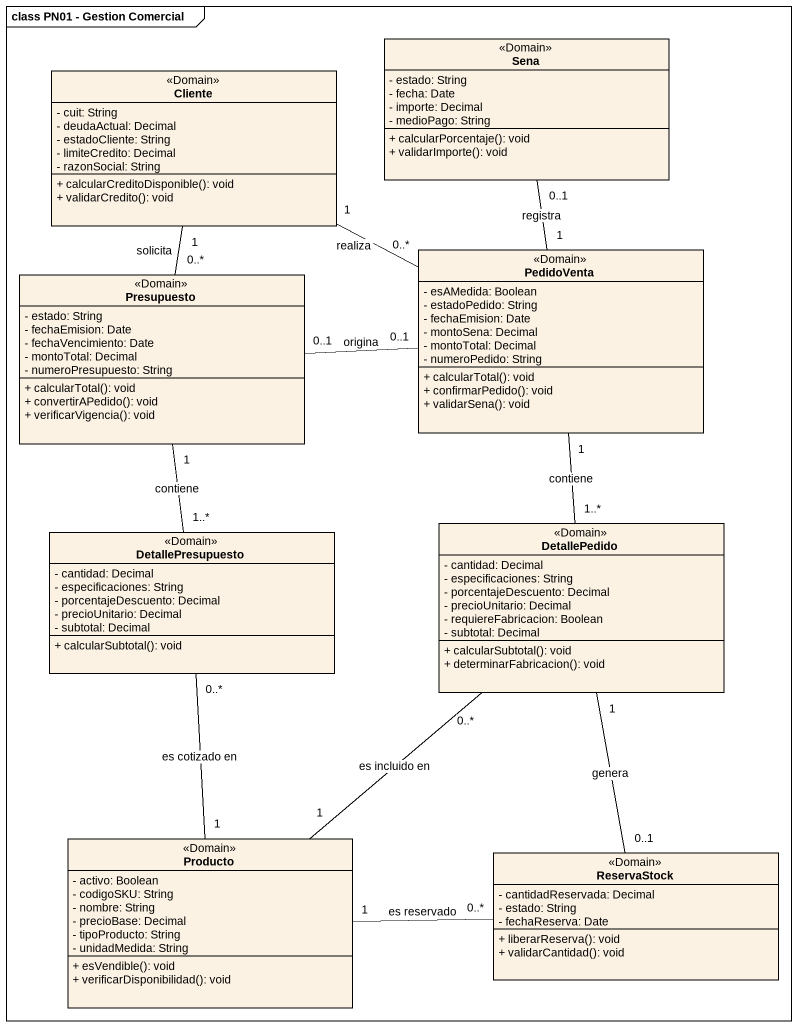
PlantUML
@startuml
mainframe class PN01 - Gestion Comercial
hide circle
hide empty members
skinparam classAttributeIconSize 0
class Cliente <<Domain>> {
  - cuit: String
  - deudaActual: Decimal
  - estadoCliente: String
  - limiteCredito: Decimal
  - razonSocial: String
  + calcularCreditoDisponible(): void
  + validarCredito(): void
}
class Sena <<Domain>> {
  - estado: String
  - fecha: Date
  - importe: Decimal
  - medioPago: String
  + calcularPorcentaje(): void
  + validarImporte(): void
}
class PedidoVenta <<Domain>> {
  - esAMedida: Boolean
  - estadoPedido: String
  - fechaEmision: Date
  - montoSena: Decimal
  - montoTotal: Decimal
  - numeroPedido: String
  + calcularTotal(): void
  + confirmarPedido(): void
  + validarSena(): void
}
class Presupuesto <<Domain>> {
  - estado: String
  - fechaEmision: Date
  - fechaVencimiento: Date
  - montoTotal: Decimal
  - numeroPresupuesto: String
  + calcularTotal(): void
  + convertirAPedido(): void
  + verificarVigencia(): void
}
class DetallePresupuesto <<Domain>> {
  - cantidad: Decimal
  - especificaciones: String
  - porcentajeDescuento: Decimal
  - precioUnitario: Decimal
  - subtotal: Decimal
  + calcularSubtotal(): void
}
class DetallePedido <<Domain>> {
  - cantidad: Decimal
  - especificaciones: String
  - porcentajeDescuento: Decimal
  - precioUnitario: Decimal
  - requiereFabricacion: Boolean
  - subtotal: Decimal
  + calcularSubtotal(): void
  + determinarFabricacion(): void
}
class Producto <<Domain>> {
  - activo: Boolean
  - codigoSKU: String
  - nombre: String
  - precioBase: Decimal
  - tipoProducto: String
  - unidadMedida: String
  + esVendible(): void
  + verificarDisponibilidad(): void
}
class ReservaStock <<Domain>> {
  - cantidadReservada: Decimal
  - estado: String
  - fechaReserva: Date
  + liberarReserva(): void
  + validarCantidad(): void
}
Cliente "1" -right- "0..*" PedidoVenta : realiza
Cliente "1" -- "0..*" Presupuesto : solicita
PedidoVenta "1" -up- "0..1" Sena : registra
PedidoVenta "1" -- "1..*" DetallePedido : contiene
Presupuesto "0..1" -right- "0..1" PedidoVenta : origina
Presupuesto "1" -- "1..*" DetallePresupuesto : contiene
DetallePedido "1" -- "0..1" ReservaStock : genera
Producto "1" -up- "0..*" DetallePresupuesto : es cotizado en
Producto "1" -up- "0..*" DetallePedido : es incluido en
Producto "1" -right- "0..*" ReservaStock : es reservado
@enduml
